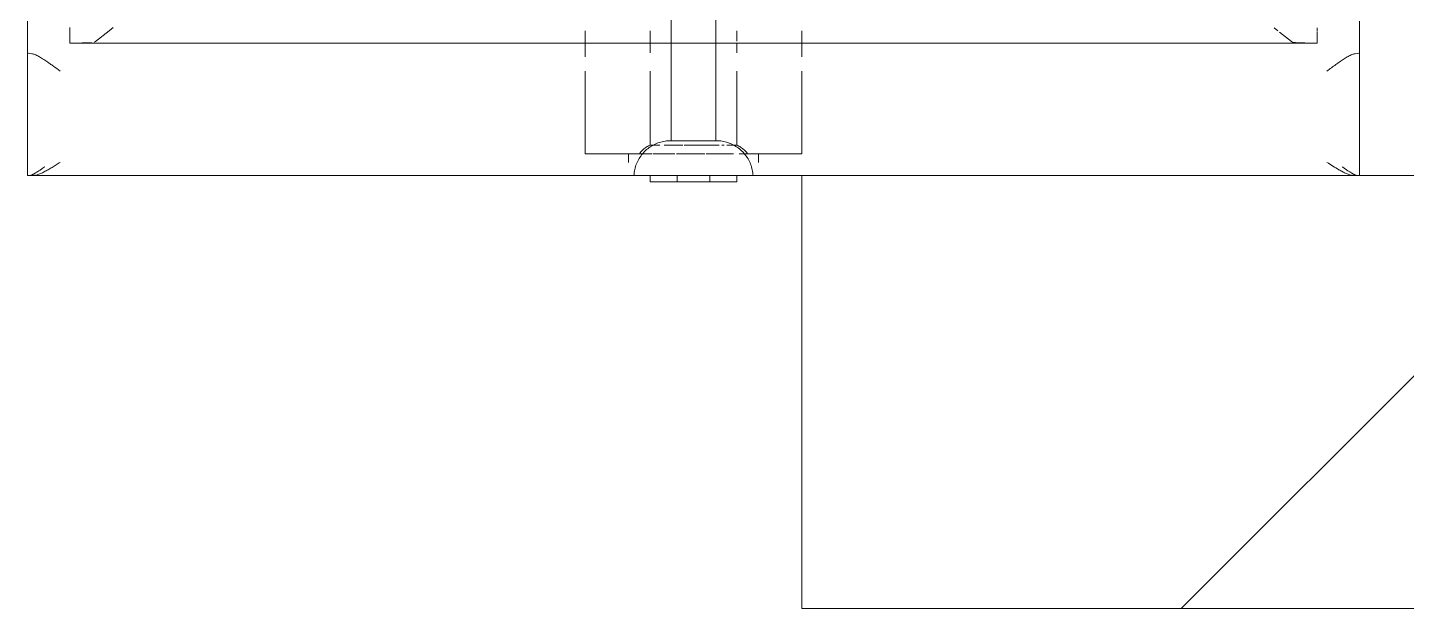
# Model space of a CAD drawing. Header units: millimetres. Extents: x -4000 to 187956, y -58990 to 162485.
# Drawn here: x 642 to 1279, y 15600 to 15868 of the extents above; entities that cross this region are included whole.
import ezdxf

# ---------------------------------------------------------------- set-up
doc = ezdxf.new("R2010")
doc.units = ezdxf.units.MM
for name, color, linetype, lineweight in [('A-WALL', 113, 'Continuous', 13), ('A-WALL-PATT', 111, 'Continuous', 13), ('P-SANR-FIXT', 6, 'Continuous', 9)]:
    doc.layers.add(name, color=color, linetype=linetype, lineweight=lineweight)

# ---------------------------------------------------------------- blocks, each defined once
blk = doc.blocks.new('C2400 - C2400-V899-FFS - TANG 1')
at = {"layer": 'P-SANR-FIXT', "color": 250}
for p, q in [((-20, 3), (-20, 0)), ((-19.32, 3), (-20, 3)), ((-3.77, 3), (-20, 3)), ((-7.5, 3), (-7.5, 0)), ((-3.75, 3), (-7.5, 3)), ((7.5, 3), (-7.5, 3)), ((-7.5, 3), (-7.5, 0)), ((-3.75, 3), (-7.5, 3)), ((7.5, 3), (-7.5, 3)), ((-7.5, 3), (-7.5, 0)), ((-3.75, 3), (-7.5, 3)), ((7.5, 3), (-7.5, 3)), ((7.5, 3), (3.75, 3)), ((7.5, 3), (3.75, 3)), ((7.5, 3), (3.75, 3)), ((20, 3), (3.94, 3)), ((7.5, 0), (7.5, 3)), ((7.5, 0), (7.5, 3)), ((7.5, 0), (7.5, 3)), ((20, 3), (19.32, 3)), ((20, 0), (20, 3)), ((-307.5, 0), (-307.5, -56.65)), ((-306.14, 0), (-307.5, 0)), ((-26.15, 0), (-50.01, 0)), ((0, 0), (-26.15, 0)), ((0, 0), (-26.15, 0)), ((0, 0), (-26.15, 0)), ((0, 0), (-26.15, 0)), ((26.15, 0), (0, 0)), ((26.15, 0), (0, 0)), ((26.15, 0), (0, 0)), ((26.15, 0), (0, 0)), ((304.5, 0), (26.15, 0)), ((307.5, 0), (304.5, 0)), ((307.5, -56.65), (307.5, 0)), ((-10.3, -16), (-10.3, -116.64)), ((0, -16), (-10.3, -16)), ((-10.3, -16), (-10.3, -116.64)), ((0, -16), (-10.3, -16)), ((-10.3, -16), (-10.3, -116.64)), ((0, -16), (-10.3, -16)), ((-10.3, -16), (-10.3, -116.64)), ((0, -16), (-10.3, -16)), ((10.3, -16), (0, -16)), ((10.3, -16), (0, -16)), ((10.3, -16), (0, -16)), ((10.3, -16), (0, -16)), ((10.3, -116.64), (10.3, -16)), ((10.3, -116.64), (10.3, -16)), ((10.3, -116.64), (10.3, -16)), ((10.3, -116.64), (10.3, -16)), ((-307.5, -66.71), (-307.5, -56.65)), ((307.5, -56.65), (307.5, -66.71)), ((-307.5, -71.18), (-307.5, -66.71)), ((307.5, -66.71), (307.5, -71.18))]:
    blk.add_line(p, q, dxfattribs=at)
at = {"layer": 'P-SANR-FIXT', "color": 252}
for p, q in [((-3.77, 3), (-19.32, 3)), ((19.32, 3), (3.94, 3)), ((-306.43, 0), (-307.5, 0)), ((-304.5, 0), (-306.14, 0)), ((-50.01, 0), (-304.5, 0)), ((-27, 0), (-30, 0)), ((-30, -6), (-30, -10)), ((30, 0), (27, 0)), ((30, -10), (30, -6)), ((307.5, 0), (306.43, 0)), ((-50, -48.19), (-50, -10)), ((-50, -10), (-21.06, -10)), ((22.35, -10), (50, -10)), ((50, -10), (50, -48.19)), ((-50, -61.06), (-50, -56.65)), ((50, -56.65), (50, -60.86)), ((-288.04, -61.06), (-288.04, -66.39)), ((-8.92, -61.06), (-288.04, -61.06)), ((-50, -61.06), (-8.92, -61.06)), ((288.04, -61.06), (8.92, -61.06)), ((8.92, -61.06), (50, -61.06)), ((288.04, -66.71), (288.04, -61.06)), ((-288.04, -66.71), (-288.04, -68.2)), ((288.04, -68.25), (288.04, -66.76))]:
    blk.add_line(p, q, dxfattribs=at)
at = {"layer": 'P-SANR-FIXT', "color": 254}
for p, q in [((0, 3), (-3.77, 3)), ((0, 3), (-3.77, 3)), ((3.75, 3), (-3.75, 3)), ((0, 3), (-3.75, 3)), ((0, 3), (-3.75, 3)), ((3.75, 3), (0, 3)), ((3.75, 3), (0, 3)), ((3.77, 3), (0, 3)), ((3.77, 3), (0, 3)), ((-16.16, 0), (-26.15, 0)), ((-16.16, 0), (-26.15, 0)), ((-16.16, 0), (-26.15, 0)), ((-16.16, 0), (-26.15, 0)), ((-3.75, 0), (-26.15, 0)), ((-3.99, 0), (-16.16, 0)), ((-3.99, 0), (-16.16, 0)), ((-3.99, 0), (-16.16, 0)), ((-3.99, 0), (-16.16, 0)), ((-7.5, 0), (-7.24, 0)), ((-7.5, 0), (-7.24, 0)), ((-7.5, 0), (-7.24, 0)), ((-7.5, 0), (-7.24, 0)), ((-7.5, 0), (-7.24, 0)), ((-7.5, 0), (-7.24, 0)), ((-7.24, 0), (-6.5, 0)), ((-7.24, 0), (-6.5, 0)), ((-7.24, 0), (-6.5, 0)), ((-7.24, 0), (-6.5, 0)), ((-7.24, 0), (-6.5, 0)), ((-7.24, 0), (-6.5, 0)), ((-6.5, 0), (-5.3, 0)), ((-6.5, 0), (-5.3, 0)), ((-6.5, 0), (-5.3, 0)), ((-6.5, 0), (-5.3, 0)), ((-6.5, 0), (-5.3, 0)), ((-6.5, 0), (-5.3, 0)), ((-5.3, 0), (-3.75, 0)), ((-5.3, 0), (-3.75, 0)), ((-5.3, 0), (-3.75, 0)), ((-5.3, 0), (-3.75, 0)), ((-5.3, 0), (-3.75, 0)), ((-5.3, 0), (-3.75, 0)), ((-3.75, 0), (-1.94, 0)), ((-3.75, 0), (-1.94, 0)), ((-3.75, 0), (-1.94, 0)), ((-1.94, 0), (0, 0)), ((-1.94, 0), (0, 0)), ((-1.94, 0), (0, 0)), ((0, 0), (1.94, 0)), ((0, 0), (1.94, 0)), ((0, 0), (1.94, 0)), ((1.94, 0), (3.75, 0)), ((1.94, 0), (3.75, 0)), ((1.94, 0), (3.75, 0)), ((3.75, 0), (5.3, 0)), ((3.75, 0), (5.3, 0)), ((3.75, 0), (5.3, 0)), ((3.75, 0), (5.3, 0)), ((3.75, 0), (5.3, 0)), ((3.75, 0), (5.3, 0)), ((26.15, 0), (3.92, 0)), ((16.16, 0), (4.17, 0)), ((16.16, 0), (4.17, 0)), ((16.16, 0), (4.17, 0)), ((16.16, 0), (4.17, 0)), ((5.3, 0), (6.5, 0)), ((5.3, 0), (6.5, 0)), ((5.3, 0), (6.5, 0)), ((5.3, 0), (6.5, 0)), ((5.3, 0), (6.5, 0)), ((5.3, 0), (6.5, 0)), ((6.5, 0), (7.24, 0)), ((6.5, 0), (7.24, 0)), ((6.5, 0), (7.24, 0)), ((6.5, 0), (7.24, 0)), ((6.5, 0), (7.24, 0)), ((6.5, 0), (7.24, 0)), ((7.24, 0), (7.5, 0)), ((7.24, 0), (7.5, 0)), ((7.24, 0), (7.5, 0)), ((7.24, 0), (7.5, 0)), ((7.24, 0), (7.5, 0)), ((7.24, 0), (7.5, 0)), ((26.15, 0), (16.16, 0)), ((26.15, 0), (16.16, 0)), ((26.15, 0), (16.16, 0)), ((26.15, 0), (16.16, 0)), ((-28.53, -10), (-22.05, -10)), ((-21.91, -10), (-23.37, -10)), ((-21.91, -10), (-23.37, -10)), ((24.94, -10), (28.53, -10)), ((-18.48, -13.99), (-20, -13.99)), ((-13.06, -13.99), (-14.14, -13.99)), ((-9.98, -13.99), (-11.11, -13.99)), ((0, -16), (-8.92, -16)), ((0, -16), (-8.92, -16)), ((0, -16), (-8.92, -16)), ((0, -16), (-8.92, -16)), ((8.92, -16), (0, -16)), ((8.92, -16), (0, -16)), ((8.92, -16), (0, -16)), ((8.92, -16), (0, -16)), ((20, -13.99), (16.63, -13.99)), ((-50, -61.06), (-50, -66.71)), ((-20, -62.01), (-20, -66.71)), ((20, -66.71), (20, -61.35)), ((50, -66.71), (50, -61.06))]:
    blk.add_line(p, q, dxfattribs=at)
at = {"layer": 'P-SANR-FIXT', "color": 253}
for p, q in [((-27, 0), (-28.53, 0)), ((28.53, 0), (27, 0)), ((-50, -10), (-50, -13.43)), ((-30, -10), (-22.05, -10)), ((23.5, -10), (30, -10)), ((50, -13.43), (50, -10)), ((-50, -13.43), (-50, -48.19)), ((-20, -13.99), (-20, -48.19)), ((-18.48, -13.99), (-20, -13.99)), ((-13.06, -13.99), (-14.14, -13.99)), ((-9.98, -13.99), (-11.81, -13.99)), ((20, -13.99), (15.48, -13.99)), ((20, -48.19), (20, -13.99)), ((50, -48.19), (50, -13.43)), ((-50, -54.74), (-50, -57.37)), ((-20, -56.65), (-20, -61.06)), ((20, -61.06), (20, -56.65)), ((50, -57.37), (50, -54.74)), ((-276.08, -61.76), (-270.65, -66.11)), ((-50, -57.37), (-50, -61.06)), ((-50, -66.71), (-50, -61.06)), ((50, -60.86), (50, -57.37)), ((50, -61.06), (50, -66.71)), ((269.9, -66.71), (276.08, -61.76)), ((276.08, -61.76), (276.68, -61.57)), ((-269.9, -66.71), (-268.1, -68.15)), ((267.97, -68.25), (269.78, -66.81))]:
    blk.add_line(p, q, dxfattribs=at)
at = {"layer": 'P-SANR-FIXT', "color": 90}
for p, q in [((-19.9, 0), (-27, 0)), ((-4, 0), (-27, 0)), ((-20, 0), (-17.72, 0)), ((-20, 0), (-19.32, 0)), ((-17.63, 0), (-19.9, 0)), ((-19.32, 0), (-17.72, 0)), ((-14.49, 0), (-16.34, 0)), ((-16.29, 0), (-10, 0)), ((-16.29, 0), (-14.14, 0)), ((-9.27, 0), (-14.16, 0)), ((-14.14, 0), (-13.83, 0)), ((-13.83, 0), (-10, 0)), ((-10, 0), (-8.87, 0)), ((-10, 0), (-8.87, 0)), ((-4, 0), (-8.52, 0)), ((-8.15, 0), (-5.18, 0)), ((-8.15, 0), (-5.18, 0)), ((-5.18, 0), (-3.77, 0)), ((-5.18, 0), (-3.77, 0)), ((0, 0), (-4, 0)), ((0, 0), (-4, 0)), ((0, 0), (-3.99, 0)), ((0, 0), (-3.99, 0)), ((0, 0), (-3.99, 0)), ((0, 0), (-3.99, 0)), ((-3.77, 0), (0, 0)), ((-3.77, 0), (0, 0)), ((-3.75, 0), (-1.94, 0)), ((-3.75, 0), (-1.94, 0)), ((-3.75, 0), (-1.94, 0)), ((3.75, 0), (-3.75, 0)), ((-1.94, 0), (0, 0)), ((-1.94, 0), (0, 0)), ((-1.94, 0), (0, 0)), ((0, 0), (1.94, 0)), ((3.99, 0), (0, 0)), ((0, 0), (1.94, 0)), ((3.99, 0), (0, 0)), ((3.99, 0), (0, 0)), ((3.99, 0), (0, 0)), ((4, 0), (0, 0)), ((4, 0), (0, 0)), ((0, 0), (1.94, 0)), ((0, 0), (3.77, 0)), ((0, 0), (3.77, 0)), ((1.94, 0), (3.75, 0)), ((1.94, 0), (3.75, 0)), ((1.94, 0), (3.75, 0)), ((3.94, 0), (5.18, 0)), ((3.94, 0), (5.18, 0)), ((5.5, 0), (4.18, 0)), ((17.63, 0), (4.18, 0)), ((5.61, 0), (16.29, 0)), ((5.61, 0), (10, 0)), ((16.34, 0), (5.94, 0)), ((10, 0), (14.14, 0)), ((14.14, 0), (16.29, 0)), ((19.9, 0), (17.63, 0)), ((27, 0), (17.63, 0)), ((17.72, 0), (19.32, 0)), ((17.72, 0), (19.32, 0)), ((19.32, 0), (20, 0)), ((19.32, 0), (20, 0)), ((27, 0), (19.9, 0)), ((-15.39, -10), (-18.48, -10)), ((-15.39, -10), (-18.48, -10)), ((-18.02, -10), (-11.6, -10)), ((-17.63, -10), (-15.46, -10)), ((-17.63, -10), (-12.05, -10)), ((-14.99, -10), (-12.05, -10)), ((-11.9, -10), (-14.68, -10)), ((-11.9, -10), (-14.68, -10)), ((-11.43, -10), (-6.25, -10)), ((-6.23, -10), (-11.3, -10)), ((-10.97, -10), (-5.89, -10)), ((-10.78, -10), (-6.3, -10)), ((-6.28, -10), (-10.67, -10)), ((-5.18, -10), (0, -10)), ((-5.18, -10), (0, -10)), ((0, -10), (-5.17, -10)), ((0, -10), (-5.17, -10)), ((-4.87, -10), (3.92, -10)), ((0, -10), (4.18, -10)), ((0, -10), (4.18, -10)), ((4.17, -10), (0, -10)), ((4.17, -10), (0, -10)), ((4.32, -10), (7.45, -10)), ((7.83, -10), (4.59, -10)), ((7.83, -10), (4.59, -10)), ((4.6, -10), (7.87, -10)), ((4.6, -10), (7.87, -10)), ((8.6, -10), (18.56, -10)), ((9.05, -10), (17.63, -10)), ((10.67, -10), (9.2, -10)), ((13.69, -10), (9.2, -10)), ((9.27, -10), (10.78, -10)), ((13.69, -10), (11.56, -10)), ((11.7, -10), (13.93, -10)), ((18.48, -10), (15.35, -10)), ((18.48, -10), (15.35, -10)), ((15.43, -10), (17.63, -10)), ((19.15, -10), (22.35, -10)), ((19.68, -10), (23.5, -10)), ((19.78, -10), (23.5, -10)), ((22.89, -10), (20.13, -10)), ((22.89, -10), (20.21, -10)), ((-16.63, -13.99), (-18.48, -13.99)), ((-15.37, -13.99), (-18.48, -13.99)), ((-8.32, -13.99), (-9.98, -13.99)), ((0, -13.99), (-9.98, -13.99)), ((-4.89, -13.99), (-7.65, -13.99)), ((0, -13.99), (-3.9, -13.99)), ((3.9, -13.99), (0, -13.99)), ((4.32, -13.99), (0, -13.99)), ((7.65, -13.99), (4.89, -13.99)), ((13.6, -13.99), (4.89, -13.99)), ((13.6, -13.99), (8.32, -13.99)), ((8.92, -61.06), (-8.92, -61.06)), ((-8.92, -61.06), (8.92, -61.06))]:
    blk.add_line(p, q, dxfattribs=at)
at = {"layer": 'P-SANR-FIXT', "color": 250, "flags": 128}
for points in [[(-10.53, -16), (-11.21, -15.99), (-11.89, -15.95), (-12.56, -15.88), (-13.24, -15.78), (-13.91, -15.66), (-14.57, -15.51), (-15.23, -15.34), (-15.88, -15.14), (-16.52, -14.91), (-17.15, -14.66), (-17.77, -14.38), (-18.38, -14.08), (-18.98, -13.75), (-19.56, -13.4), (-20.13, -13.03), (-20.68, -12.64), (-21.22, -12.22), (-21.74, -11.78), (-22.24, -11.32), (-22.72, -10.84), (-23.19, -10.35), (-23.63, -9.83), (-24.06, -9.3), (-24.46, -8.75), (-24.83, -8.19), (-25.19, -7.61), (-25.52, -7.01), (-25.83, -6.41), (-26.12, -5.79), (-26.37, -5.16), (-26.61, -4.52), (-26.82, -3.87), (-27, -3.22), (-27.15, -2.56), (-27.28, -1.89), (-27.38, -1.22), (-27.46, -0.54), (-27.5, 0)], [(-10.53, -16), (-11.21, -15.99), (-11.89, -15.95), (-12.56, -15.88), (-13.24, -15.78), (-13.91, -15.66), (-14.57, -15.51), (-15.23, -15.34), (-15.88, -15.14), (-16.52, -14.91), (-17.15, -14.66), (-17.77, -14.38), (-18.38, -14.08), (-18.98, -13.75), (-19.56, -13.4), (-20.13, -13.03), (-20.68, -12.64), (-21.22, -12.22), (-21.74, -11.78), (-22.24, -11.32), (-22.72, -10.84), (-23.19, -10.35), (-23.63, -9.83), (-24.06, -9.3), (-24.46, -8.75), (-24.83, -8.19), (-25.19, -7.61), (-25.52, -7.01), (-25.83, -6.41), (-26.12, -5.79), (-26.37, -5.16), (-26.61, -4.52), (-26.82, -3.87), (-27, -3.22), (-27.15, -2.56), (-27.28, -1.89), (-27.38, -1.22), (-27.46, -0.54), (-27.5, 0)], [(-10.53, -16), (-11.21, -15.99), (-11.89, -15.95), (-12.56, -15.88), (-13.24, -15.78), (-13.91, -15.66), (-14.57, -15.51), (-15.23, -15.34), (-15.88, -15.14), (-16.52, -14.91), (-17.15, -14.66), (-17.77, -14.38), (-18.38, -14.08), (-18.98, -13.75), (-19.56, -13.4), (-20.13, -13.03), (-20.68, -12.64), (-21.22, -12.22), (-21.74, -11.78), (-22.24, -11.32), (-22.72, -10.84), (-23.19, -10.35), (-23.63, -9.83), (-24.06, -9.3), (-24.46, -8.75), (-24.83, -8.19), (-25.19, -7.61), (-25.52, -7.01), (-25.83, -6.41), (-26.12, -5.79), (-26.37, -5.16), (-26.61, -4.52), (-26.82, -3.87), (-27, -3.22), (-27.15, -2.56), (-27.28, -1.89), (-27.38, -1.22), (-27.46, -0.54), (-27.5, 0)], [(-10.53, -16), (-11.21, -15.99), (-11.89, -15.95), (-12.56, -15.88), (-13.24, -15.78), (-13.91, -15.66), (-14.57, -15.51), (-15.23, -15.34), (-15.88, -15.14), (-16.52, -14.91), (-17.15, -14.66), (-17.77, -14.38), (-18.38, -14.08), (-18.98, -13.75), (-19.56, -13.4), (-20.13, -13.03), (-20.68, -12.64), (-21.22, -12.22), (-21.74, -11.78), (-22.24, -11.32), (-22.72, -10.84), (-23.19, -10.35), (-23.63, -9.83), (-24.06, -9.3), (-24.46, -8.75), (-24.83, -8.19), (-25.19, -7.61), (-25.52, -7.01), (-25.83, -6.41), (-26.12, -5.79), (-26.37, -5.16), (-26.61, -4.52), (-26.82, -3.87), (-27, -3.22), (-27.15, -2.56), (-27.28, -1.89), (-27.38, -1.22), (-27.46, -0.54), (-27.5, 0)], [(27.5, 0), (27.45, -0.68), (27.37, -1.35), (27.26, -2.02), (27.12, -2.69), (26.96, -3.35), (26.78, -4.01), (26.56, -4.65), (26.32, -5.29), (26.06, -5.91), (25.77, -6.53), (25.46, -7.13), (25.12, -7.72), (24.76, -8.3), (24.38, -8.86), (23.97, -9.41), (23.54, -9.94), (23.1, -10.45), (22.63, -10.94), (22.14, -11.42), (21.64, -11.87), (21.11, -12.3), (20.57, -12.72), (20.02, -13.11), (19.44, -13.48), (18.86, -13.82), (18.26, -14.14), (17.65, -14.44), (17.02, -14.71), (16.39, -14.96), (15.75, -15.18), (15.1, -15.38), (14.44, -15.54), (13.77, -15.69), (13.1, -15.8), (12.43, -15.89), (11.75, -15.96), (11.07, -15.99), (10.53, -16)], [(27.5, 0), (27.45, -0.68), (27.37, -1.35), (27.26, -2.02), (27.12, -2.69), (26.96, -3.35), (26.78, -4.01), (26.56, -4.65), (26.32, -5.29), (26.06, -5.91), (25.77, -6.53), (25.46, -7.13), (25.12, -7.72), (24.76, -8.3), (24.38, -8.86), (23.97, -9.41), (23.54, -9.94), (23.1, -10.45), (22.63, -10.94), (22.14, -11.42), (21.64, -11.87), (21.11, -12.3), (20.57, -12.72), (20.02, -13.11), (19.44, -13.48), (18.86, -13.82), (18.26, -14.14), (17.65, -14.44), (17.02, -14.71), (16.39, -14.96), (15.75, -15.18), (15.1, -15.38), (14.44, -15.54), (13.77, -15.69), (13.1, -15.8), (12.43, -15.89), (11.75, -15.96), (11.07, -15.99), (10.53, -16)], [(27.5, 0), (27.45, -0.68), (27.37, -1.35), (27.26, -2.02), (27.12, -2.69), (26.96, -3.35), (26.78, -4.01), (26.56, -4.65), (26.32, -5.29), (26.06, -5.91), (25.77, -6.53), (25.46, -7.13), (25.12, -7.72), (24.76, -8.3), (24.38, -8.86), (23.97, -9.41), (23.54, -9.94), (23.1, -10.45), (22.63, -10.94), (22.14, -11.42), (21.64, -11.87), (21.11, -12.3), (20.57, -12.72), (20.02, -13.11), (19.44, -13.48), (18.86, -13.82), (18.26, -14.14), (17.65, -14.44), (17.02, -14.71), (16.39, -14.96), (15.75, -15.18), (15.1, -15.38), (14.44, -15.54), (13.77, -15.69), (13.1, -15.8), (12.43, -15.89), (11.75, -15.96), (11.07, -15.99), (10.53, -16)], [(27.5, 0), (27.45, -0.68), (27.37, -1.35), (27.26, -2.02), (27.12, -2.69), (26.96, -3.35), (26.78, -4.01), (26.56, -4.65), (26.32, -5.29), (26.06, -5.91), (25.77, -6.53), (25.46, -7.13), (25.12, -7.72), (24.76, -8.3), (24.38, -8.86), (23.97, -9.41), (23.54, -9.94), (23.1, -10.45), (22.63, -10.94), (22.14, -11.42), (21.64, -11.87), (21.11, -12.3), (20.57, -12.72), (20.02, -13.11), (19.44, -13.48), (18.86, -13.82), (18.26, -14.14), (17.65, -14.44), (17.02, -14.71), (16.39, -14.96), (15.75, -15.18), (15.1, -15.38), (14.44, -15.54), (13.77, -15.69), (13.1, -15.8), (12.43, -15.89), (11.75, -15.96), (11.07, -15.99), (10.53, -16)], [(-10.53, -16), (-10.52, -16), (-10.5, -16), (-10.45, -16), (-10.4, -16), (-10.32, -16), (-10.23, -16), (-10.12, -16), (-10, -16), (-9.85, -16), (-9.7, -16), (-9.53, -16), (-9.34, -16), (-9.14, -16), (-8.92, -16), (-8.69, -16), (-8.45, -16), (-8.19, -16), (-7.92, -16), (-7.63, -16), (-7.34, -16), (-7.03, -16), (-6.71, -16), (-6.38, -16), (-6.04, -16), (-5.69, -16), (-5.33, -16), (-4.96, -16), (-4.59, -16), (-4.2, -16), (-3.82, -16), (-3.42, -16), (-3.02, -16), (-2.61, -16), (-2.2, -16), (-1.79, -16), (-1.37, -16), (-0.95, -16), (-0.53, -16), (-0.11, -16), (0, -16)], [(0, -16), (-0.42, -16), (-0.84, -16), (-1.26, -16), (-1.68, -16), (-2.09, -16), (-2.5, -16), (-2.91, -16), (-3.31, -16), (-3.71, -16), (-4.1, -16), (-4.49, -16), (-4.86, -16), (-5.23, -16), (-5.59, -16), (-5.95, -16), (-6.29, -16), (-6.62, -16), (-6.94, -16), (-7.25, -16), (-7.55, -16), (-7.84, -16), (-8.12, -16), (-8.38, -16), (-8.63, -16), (-8.86, -16), (-9.08, -16), (-9.29, -16), (-9.48, -16), (-9.65, -16), (-9.81, -16), (-9.96, -16), (-10.09, -16), (-10.2, -16), (-10.3, -16), (-10.38, -16), (-10.44, -16), (-10.49, -16), (-10.52, -16), (-10.53, -16)], [(-10.53, -16), (-10.52, -16), (-10.5, -16), (-10.45, -16), (-10.4, -16), (-10.32, -16), (-10.23, -16), (-10.12, -16), (-10, -16), (-9.85, -16), (-9.7, -16), (-9.53, -16), (-9.34, -16), (-9.14, -16), (-8.92, -16), (-8.69, -16), (-8.45, -16), (-8.19, -16), (-7.92, -16), (-7.63, -16), (-7.34, -16), (-7.03, -16), (-6.71, -16), (-6.38, -16), (-6.04, -16), (-5.69, -16), (-5.33, -16), (-4.96, -16), (-4.59, -16), (-4.2, -16), (-3.82, -16), (-3.42, -16), (-3.02, -16), (-2.61, -16), (-2.2, -16), (-1.79, -16), (-1.37, -16), (-0.95, -16), (-0.53, -16), (-0.11, -16), (0, -16)], [(0, -16), (-0.42, -16), (-0.84, -16), (-1.26, -16), (-1.68, -16), (-2.09, -16), (-2.5, -16), (-2.91, -16), (-3.31, -16), (-3.71, -16), (-4.1, -16), (-4.49, -16), (-4.86, -16), (-5.23, -16), (-5.59, -16), (-5.95, -16), (-6.29, -16), (-6.62, -16), (-6.94, -16), (-7.25, -16), (-7.55, -16), (-7.84, -16), (-8.12, -16), (-8.38, -16), (-8.63, -16), (-8.86, -16), (-9.08, -16), (-9.29, -16), (-9.48, -16), (-9.65, -16), (-9.81, -16), (-9.96, -16), (-10.09, -16), (-10.2, -16), (-10.3, -16), (-10.38, -16), (-10.44, -16), (-10.49, -16), (-10.52, -16), (-10.53, -16)], [(-10.53, -16), (-10.52, -16), (-10.5, -16), (-10.45, -16), (-10.4, -16), (-10.32, -16), (-10.23, -16), (-10.12, -16), (-10, -16), (-9.85, -16), (-9.7, -16), (-9.53, -16), (-9.34, -16), (-9.14, -16), (-8.92, -16), (-8.69, -16), (-8.45, -16), (-8.19, -16), (-7.92, -16), (-7.63, -16), (-7.34, -16), (-7.03, -16), (-6.71, -16), (-6.38, -16), (-6.04, -16), (-5.69, -16), (-5.33, -16), (-4.96, -16), (-4.59, -16), (-4.2, -16), (-3.82, -16), (-3.42, -16), (-3.02, -16), (-2.61, -16), (-2.2, -16), (-1.79, -16), (-1.37, -16), (-0.95, -16), (-0.53, -16), (-0.11, -16), (0, -16)], [(0, -16), (-0.42, -16), (-0.84, -16), (-1.26, -16), (-1.68, -16), (-2.09, -16), (-2.5, -16), (-2.91, -16), (-3.31, -16), (-3.71, -16), (-4.1, -16), (-4.49, -16), (-4.86, -16), (-5.23, -16), (-5.59, -16), (-5.95, -16), (-6.29, -16), (-6.62, -16), (-6.94, -16), (-7.25, -16), (-7.55, -16), (-7.84, -16), (-8.12, -16), (-8.38, -16), (-8.63, -16), (-8.86, -16), (-9.08, -16), (-9.29, -16), (-9.48, -16), (-9.65, -16), (-9.81, -16), (-9.96, -16), (-10.09, -16), (-10.2, -16), (-10.3, -16), (-10.38, -16), (-10.44, -16), (-10.49, -16), (-10.52, -16), (-10.53, -16)], [(-10.53, -16), (-10.52, -16), (-10.5, -16), (-10.45, -16), (-10.4, -16), (-10.32, -16), (-10.23, -16), (-10.12, -16), (-10, -16), (-9.85, -16), (-9.7, -16), (-9.53, -16), (-9.34, -16), (-9.14, -16), (-8.92, -16), (-8.69, -16), (-8.45, -16), (-8.19, -16), (-7.92, -16), (-7.63, -16), (-7.34, -16), (-7.03, -16), (-6.71, -16), (-6.38, -16), (-6.04, -16), (-5.69, -16), (-5.33, -16), (-4.96, -16), (-4.59, -16), (-4.2, -16), (-3.82, -16), (-3.42, -16), (-3.02, -16), (-2.61, -16), (-2.2, -16), (-1.79, -16), (-1.37, -16), (-0.95, -16), (-0.53, -16), (-0.11, -16), (0, -16)], [(0, -16), (-0.42, -16), (-0.84, -16), (-1.26, -16), (-1.68, -16), (-2.09, -16), (-2.5, -16), (-2.91, -16), (-3.31, -16), (-3.71, -16), (-4.1, -16), (-4.49, -16), (-4.86, -16), (-5.23, -16), (-5.59, -16), (-5.95, -16), (-6.29, -16), (-6.62, -16), (-6.94, -16), (-7.25, -16), (-7.55, -16), (-7.84, -16), (-8.12, -16), (-8.38, -16), (-8.63, -16), (-8.86, -16), (-9.08, -16), (-9.29, -16), (-9.48, -16), (-9.65, -16), (-9.81, -16), (-9.96, -16), (-10.09, -16), (-10.2, -16), (-10.3, -16), (-10.38, -16), (-10.44, -16), (-10.49, -16), (-10.52, -16), (-10.53, -16)], [(10.53, -16), (10.52, -16), (10.5, -16), (10.45, -16), (10.4, -16), (10.32, -16), (10.23, -16), (10.12, -16), (10, -16), (9.85, -16), (9.7, -16), (9.53, -16), (9.34, -16), (9.14, -16), (8.92, -16), (8.69, -16), (8.45, -16), (8.19, -16), (7.92, -16), (7.63, -16), (7.34, -16), (7.03, -16), (6.71, -16), (6.38, -16), (6.04, -16), (5.69, -16), (5.33, -16), (4.96, -16), (4.59, -16), (4.2, -16), (3.82, -16), (3.42, -16), (3.02, -16), (2.61, -16), (2.2, -16), (1.79, -16), (1.37, -16), (0.95, -16), (0.53, -16), (0.11, -16), (0, -16)], [(0, -16), (0.42, -16), (0.84, -16), (1.26, -16), (1.68, -16), (2.09, -16), (2.5, -16), (2.91, -16), (3.31, -16), (3.71, -16), (4.1, -16), (4.49, -16), (4.86, -16), (5.23, -16), (5.59, -16), (5.95, -16), (6.29, -16), (6.62, -16), (6.94, -16), (7.25, -16), (7.55, -16), (7.84, -16), (8.12, -16), (8.38, -16), (8.63, -16), (8.86, -16), (9.08, -16), (9.29, -16), (9.48, -16), (9.65, -16), (9.81, -16), (9.96, -16), (10.09, -16), (10.2, -16), (10.3, -16), (10.38, -16), (10.44, -16), (10.49, -16), (10.52, -16), (10.53, -16)], [(10.53, -16), (10.52, -16), (10.5, -16), (10.45, -16), (10.4, -16), (10.32, -16), (10.23, -16), (10.12, -16), (10, -16), (9.85, -16), (9.7, -16), (9.53, -16), (9.34, -16), (9.14, -16), (8.92, -16), (8.69, -16), (8.45, -16), (8.19, -16), (7.92, -16), (7.63, -16), (7.34, -16), (7.03, -16), (6.71, -16), (6.38, -16), (6.04, -16), (5.69, -16), (5.33, -16), (4.96, -16), (4.59, -16), (4.2, -16), (3.82, -16), (3.42, -16), (3.02, -16), (2.61, -16), (2.2, -16), (1.79, -16), (1.37, -16), (0.95, -16), (0.53, -16), (0.11, -16), (0, -16)], [(0, -16), (0.42, -16), (0.84, -16), (1.26, -16), (1.68, -16), (2.09, -16), (2.5, -16), (2.91, -16), (3.31, -16), (3.71, -16), (4.1, -16), (4.49, -16), (4.86, -16), (5.23, -16), (5.59, -16), (5.95, -16), (6.29, -16), (6.62, -16), (6.94, -16), (7.25, -16), (7.55, -16), (7.84, -16), (8.12, -16), (8.38, -16), (8.63, -16), (8.86, -16), (9.08, -16), (9.29, -16), (9.48, -16), (9.65, -16), (9.81, -16), (9.96, -16), (10.09, -16), (10.2, -16), (10.3, -16), (10.38, -16), (10.44, -16), (10.49, -16), (10.52, -16), (10.53, -16)], [(10.53, -16), (10.52, -16), (10.5, -16), (10.45, -16), (10.4, -16), (10.32, -16), (10.23, -16), (10.12, -16), (10, -16), (9.85, -16), (9.7, -16), (9.53, -16), (9.34, -16), (9.14, -16), (8.92, -16), (8.69, -16), (8.45, -16), (8.19, -16), (7.92, -16), (7.63, -16), (7.34, -16), (7.03, -16), (6.71, -16), (6.38, -16), (6.04, -16), (5.69, -16), (5.33, -16), (4.96, -16), (4.59, -16), (4.2, -16), (3.82, -16), (3.42, -16), (3.02, -16), (2.61, -16), (2.2, -16), (1.79, -16), (1.37, -16), (0.95, -16), (0.53, -16), (0.11, -16), (0, -16)], [(0, -16), (0.42, -16), (0.84, -16), (1.26, -16), (1.68, -16), (2.09, -16), (2.5, -16), (2.91, -16), (3.31, -16), (3.71, -16), (4.1, -16), (4.49, -16), (4.86, -16), (5.23, -16), (5.59, -16), (5.95, -16), (6.29, -16), (6.62, -16), (6.94, -16), (7.25, -16), (7.55, -16), (7.84, -16), (8.12, -16), (8.38, -16), (8.63, -16), (8.86, -16), (9.08, -16), (9.29, -16), (9.48, -16), (9.65, -16), (9.81, -16), (9.96, -16), (10.09, -16), (10.2, -16), (10.3, -16), (10.38, -16), (10.44, -16), (10.49, -16), (10.52, -16), (10.53, -16)], [(10.53, -16), (10.52, -16), (10.5, -16), (10.45, -16), (10.4, -16), (10.32, -16), (10.23, -16), (10.12, -16), (10, -16), (9.85, -16), (9.7, -16), (9.53, -16), (9.34, -16), (9.14, -16), (8.92, -16), (8.69, -16), (8.45, -16), (8.19, -16), (7.92, -16), (7.63, -16), (7.34, -16), (7.03, -16), (6.71, -16), (6.38, -16), (6.04, -16), (5.69, -16), (5.33, -16), (4.96, -16), (4.59, -16), (4.2, -16), (3.82, -16), (3.42, -16), (3.02, -16), (2.61, -16), (2.2, -16), (1.79, -16), (1.37, -16), (0.95, -16), (0.53, -16), (0.11, -16), (0, -16)], [(0, -16), (0.42, -16), (0.84, -16), (1.26, -16), (1.68, -16), (2.09, -16), (2.5, -16), (2.91, -16), (3.31, -16), (3.71, -16), (4.1, -16), (4.49, -16), (4.86, -16), (5.23, -16), (5.59, -16), (5.95, -16), (6.29, -16), (6.62, -16), (6.94, -16), (7.25, -16), (7.55, -16), (7.84, -16), (8.12, -16), (8.38, -16), (8.63, -16), (8.86, -16), (9.08, -16), (9.29, -16), (9.48, -16), (9.65, -16), (9.81, -16), (9.96, -16), (10.09, -16), (10.2, -16), (10.3, -16), (10.38, -16), (10.44, -16), (10.49, -16), (10.52, -16), (10.53, -16)], [(-305.49, -56.17), (-306.59, -56.32), (-307.27, -56.48), (-307.5, -56.65)], [(307.5, -56.65), (307.27, -56.48), (306.59, -56.32), (305.49, -56.17)]]:
    blk.add_lwpolyline(points, dxfattribs=at)
at = {"layer": 'P-SANR-FIXT', "color": 253, "flags": 128}
for points in [[(-20, -13.99), (-20.46, -13.78), (-20.91, -13.54), (-21.35, -13.29), (-21.78, -13.02), (-22.2, -12.73), (-22.61, -12.43), (-23, -12.11), (-23.38, -11.77), (-23.75, -11.42), (-24.1, -11.05), (-24.44, -10.68), (-24.76, -10.28), (-24.98, -10)], [(24.98, -10), (24.67, -10.4), (24.34, -10.79), (24, -11.16), (23.64, -11.52), (23.27, -11.87), (22.88, -12.2), (22.49, -12.52), (22.08, -12.82), (21.65, -13.1), (21.22, -13.37), (20.78, -13.61), (20.32, -13.84), (20, -13.99)], [(-288.04, -61.06), (-285.09, -61.08), (-282.32, -61.15), (-279.9, -61.26), (-277.98, -61.4), (-276.68, -61.57), (-276.08, -61.76)], [(277.98, -61.4), (279.9, -61.26), (282.32, -61.15), (285.09, -61.08), (288.04, -61.06)]]:
    blk.add_lwpolyline(points, dxfattribs=at)
at = {"layer": 'P-SANR-FIXT', "color": 252}
for points, knots in [([(-299.5, -4), (-299.87, -3.74), (-300.6, -3.22), (-301.69, -2.46), (-302.58, -1.86), (-303.28, -1.41), (-303.79, -1.09), (-304.21, -0.85), (-304.53, -0.67), (-304.77, -0.54), (-305, -0.43), (-305.31, -0.29), (-305.82, -0.09), (-306.2, 0), (-306.43, 0)], [0, 0, 0, 0, 0.142857, 0.285714, 0.428571, 0.5, 0.571429, 0.642857, 0.678571, 0.714286, 0.75, 0.785714, 0.857143, 1, 1, 1, 1]), ([(306.43, 0), (306.2, 0), (305.82, -0.09), (305.31, -0.29), (305, -0.43), (304.77, -0.54), (304.53, -0.67), (304.21, -0.85), (303.79, -1.09), (303.28, -1.41), (302.67, -1.81), (302.09, -2.19), (301.55, -2.56), (300.74, -3.13), (300.05, -3.61), (299.5, -4)], [0, 0, 0, 0, 0.142857, 0.214286, 0.25, 0.285714, 0.321429, 0.357143, 0.428571, 0.5, 0.571429, 0.678571, 0.732143, 0.785714, 1, 1, 1, 1])]:
    blk.add_open_spline(points, degree=3, knots=knots, dxfattribs=at)
at = {"layer": 'P-SANR-FIXT', "color": 250}
for points, knots in [([(-304.5, 0), (-304.05, 0), (-303.34, -0.13), (-302.3, -0.47), (-301.48, -0.8), (-300.64, -1.19), (-299.49, -1.78), (-296.82, -3.26), (-294.35, -4.84), (-292.5, -6)], [0, 0, 0, 0, 0.142857, 0.214286, 0.285714, 0.357143, 0.428571, 0.571429, 1, 1, 1, 1]), ([(292.5, -6), (293.12, -5.61), (294.35, -4.83), (296.19, -3.69), (298.01, -2.6), (299.49, -1.78), (300.64, -1.19), (301.48, -0.8), (302.3, -0.47), (303.34, -0.13), (304.05, 0), (304.5, 0)], [0, 0, 0, 0, 0.142857, 0.285714, 0.428571, 0.571429, 0.642857, 0.714286, 0.785714, 0.857143, 1, 1, 1, 1]), ([(-292.5, -48.19), (-293.19, -48.68), (-294.56, -49.69), (-296.6, -51.16), (-298.6, -52.57), (-300.22, -53.65), (-301.47, -54.42), (-302.38, -54.95), (-303.25, -55.41), (-304.34, -55.91), (-305.05, -56.12), (-305.49, -56.17)], [0, 0, 0, 0, 0.142857, 0.285714, 0.428571, 0.571429, 0.642857, 0.714286, 0.785714, 0.857143, 1, 1, 1, 1]), ([(305.49, -56.17), (305.05, -56.12), (304.34, -55.91), (303.25, -55.41), (302.38, -54.95), (301.47, -54.42), (300.54, -53.84), (299.58, -53.21), (298.43, -52.44), (297.35, -51.69), (296.34, -50.97), (294.81, -49.88), (293.53, -48.93), (292.5, -48.19)], [0, 0, 0, 0, 0.142857, 0.214286, 0.285714, 0.357143, 0.428571, 0.5, 0.571429, 0.678571, 0.732143, 0.785714, 1, 1, 1, 1])]:
    blk.add_open_spline(points, degree=3, knots=knots, dxfattribs=at)
blk = doc.blocks.new('CMF2_NHAXUONG_A_rvt-1-FFS - TANG 1')
at = {"layer": 'A-WALL-PATT', "lineweight": 9}
h = blk.add_hatch(dxfattribs=at)
h.set_pattern_fill('FP_12', color=250, style=0, pattern_type=2)
h.set_pattern_definition([(45, (0, 0), (-212.132, 212.132), [])])
h.paths.add_polyline_path([(1123.01, 15600), (4949.79, 15600), (4949.79, 15800), (999.79, 15800), (999.79, 15600)])
at = {"layer": 'A-WALL', "color": 50, "lineweight": 15}
for p, q in [((4949.79, 15800), (999.79, 15800)), ((999.79, 15800), (999.79, 15600)), ((999.79, 15600), (4949.79, 15600))]:
    blk.add_line(p, q, dxfattribs=at)
at = {"layer": 'A-WALL', "color": 35, "lineweight": 15}
for p, q in [((999.79, 15600), (999.79, 15800)), ((1399.78, 15800), (1257.28, 15800)), ((999.79, 15600), (4949.79, 15600))]:
    blk.add_line(p, q, dxfattribs=at)
at = {"layer": 'A-WALL', "color": 53, "lineweight": 15}
blk.add_line((1255.92, 15800), (999.79, 15800), dxfattribs=at)
at = {"layer": 'P-SANR-FIXT', "color": 250, "lineweight": 9, "rotation": 180}
blk.add_blockref('C2400 - C2400-V899-FFS - TANG 1', (949.78, 15800.01), dxfattribs=at)

msp = doc.modelspace()

# ---------------------------------------------------------------- block references
at = {"lineweight": 5}
msp.add_blockref('CMF2_NHAXUONG_A_rvt-1-FFS - TANG 1', (0, 0), dxfattribs=at)

doc.saveas('drawing.dxf')
